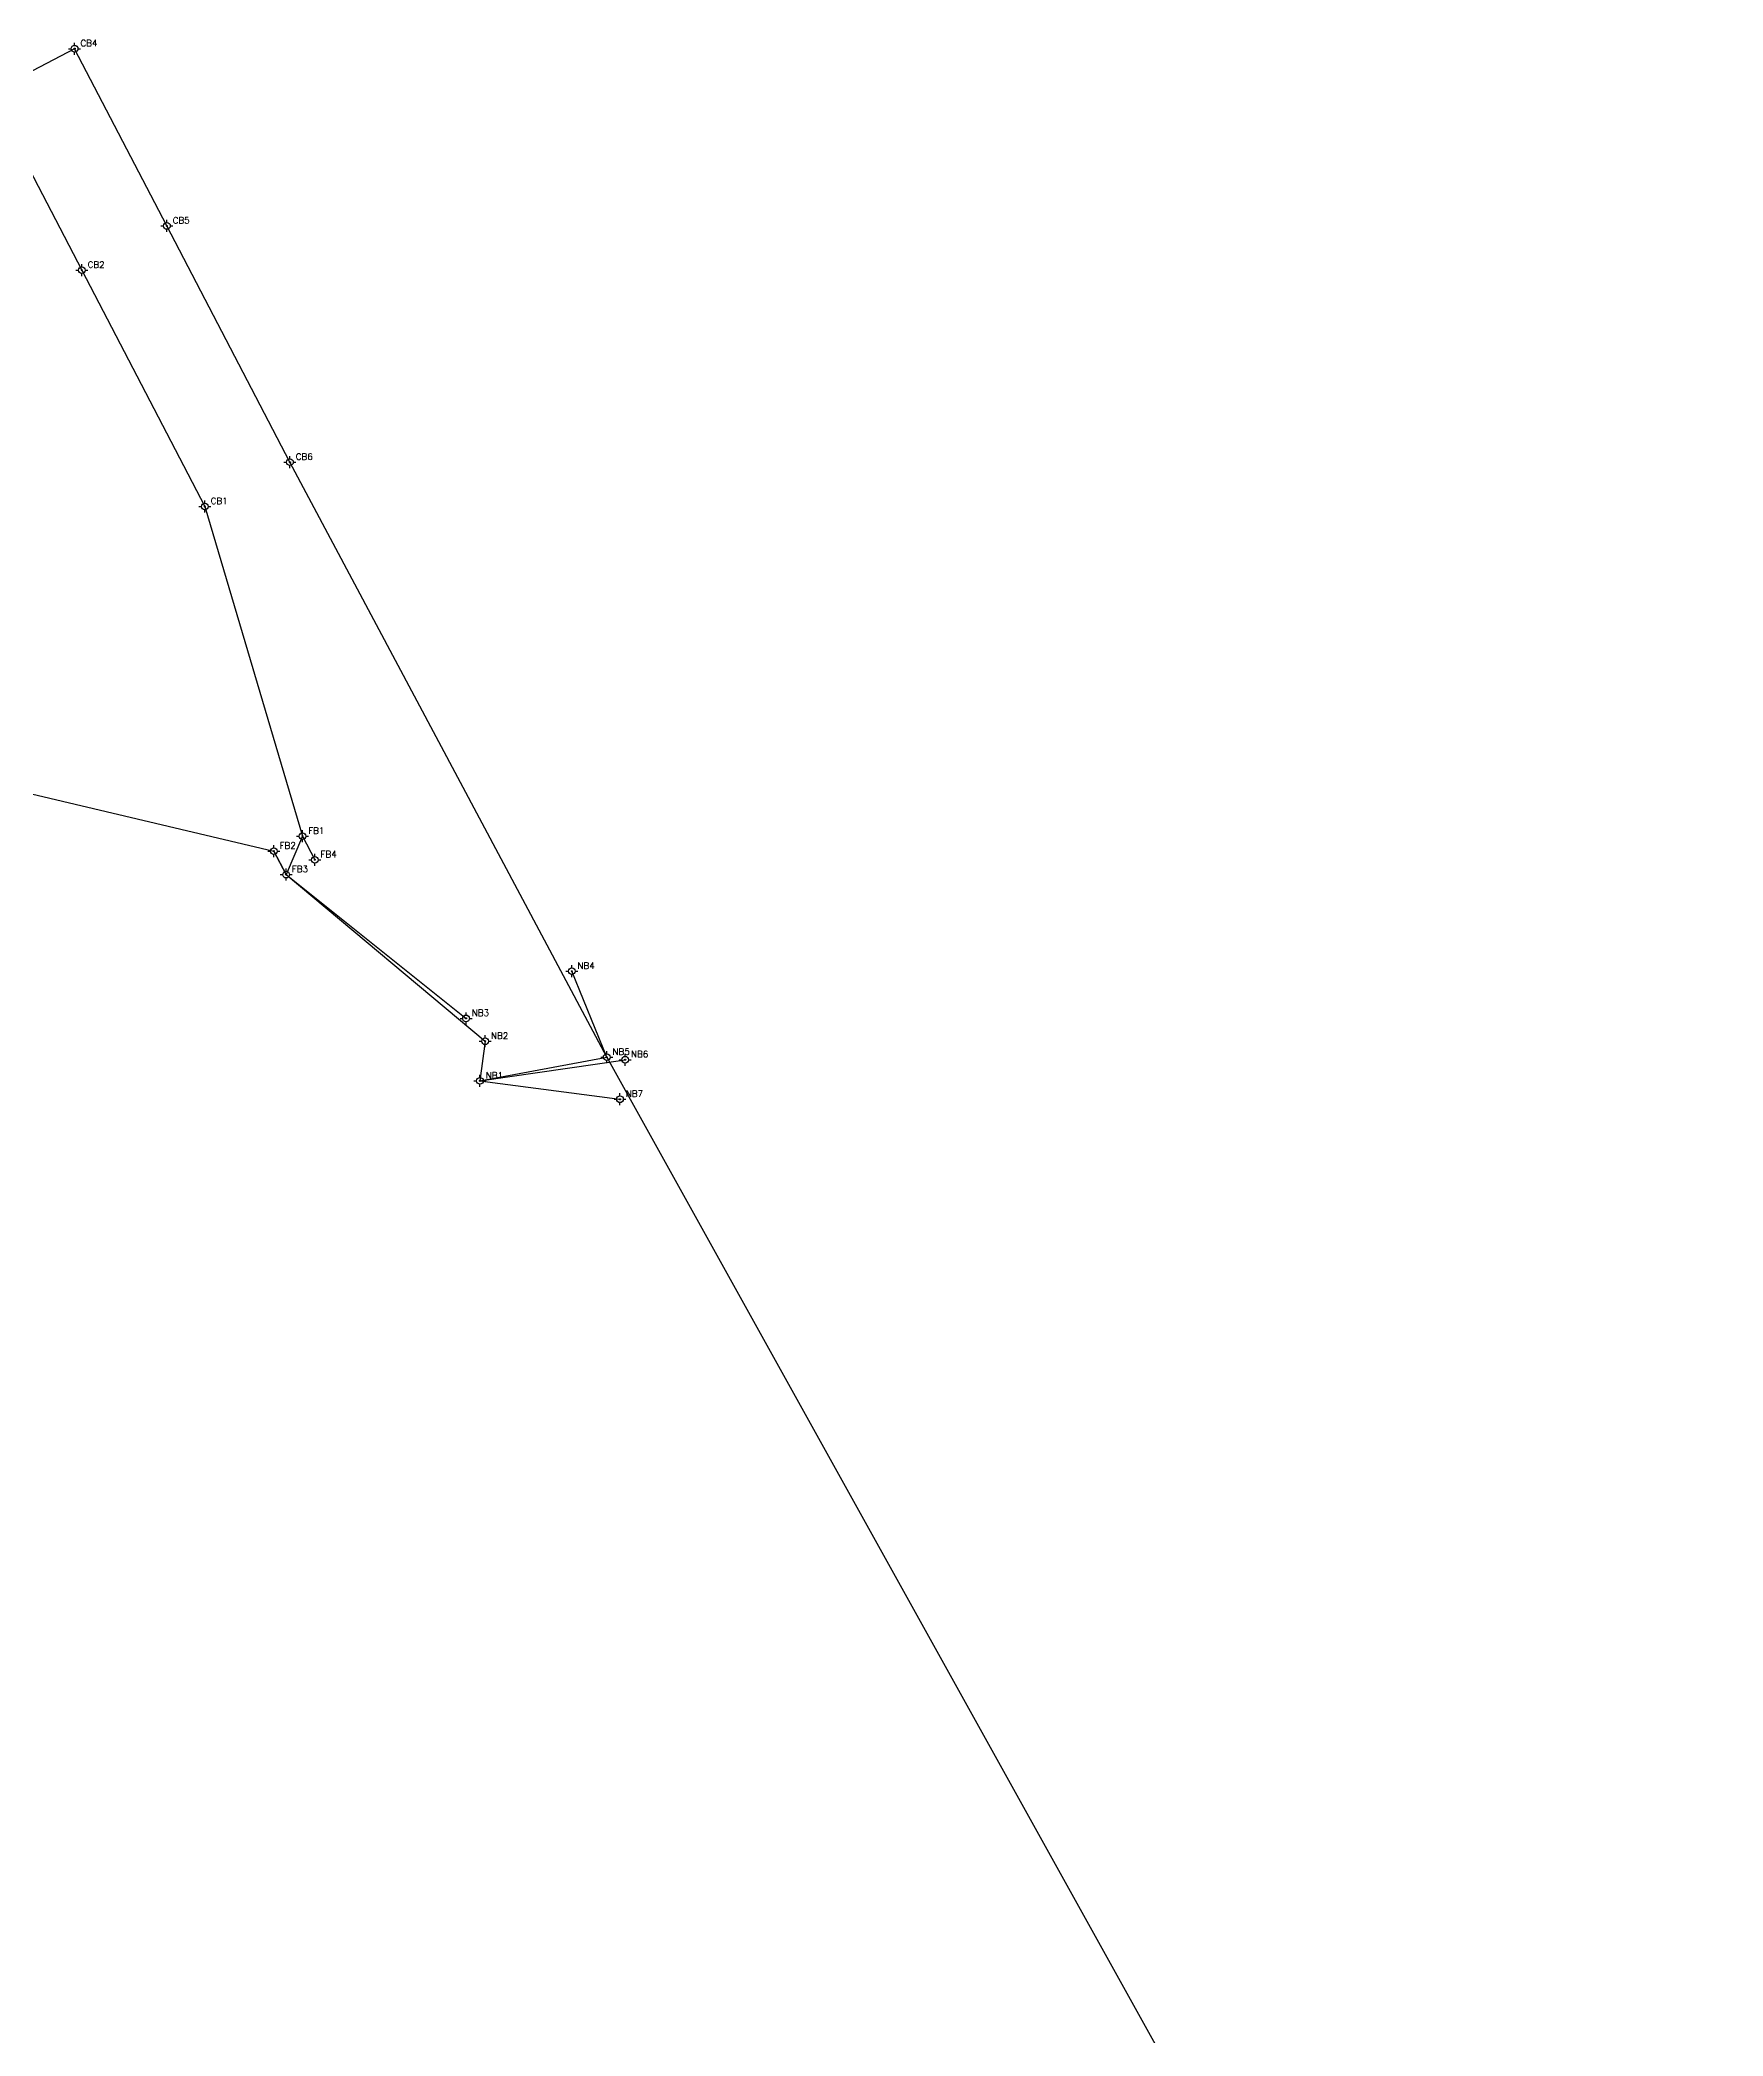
# Model space of a CAD drawing. Header units: millimetres. Extents: x 597474 to 598420, y 1993798 to 1995321.
# Drawn here: x 598099.7 to 598415.5, y 1994569.3 to 1994944 of the extents above; entities that cross this region are included whole.
import ezdxf
from ezdxf.enums import TextEntityAlignment as Align

# ---------------------------------------------------------------- set-up
doc = ezdxf.new("R2010")
doc.units = ezdxf.units.MM
doc.header["$LTSCALE"] = 0.5
doc.header["$PDMODE"] = 3
doc.header["$PDSIZE"] = 0.04
for name, color, linetype in [('91230_導線點', 7, 'Continuous'), ('CPtElev', 1, 'Continuous'), ('CPtName', 5, 'Continuous'), ('Point3D', 7, 'Continuous'), ('水準測線', 4, 'Continuous')]:
    doc.layers.add(name, color=color, linetype=linetype)
doc.styles.add('CPTELEV', font='romand.shx')
doc.styles.add('CPTNAME', font='romand.shx')
doc.styles.add('細明體', font='')
doc.styles.get('細明體').set_extended_font_data('MingLiU')

# ---------------------------------------------------------------- blocks, each defined once
blk = doc.blocks.new('302')
for points in [[(-2.25, 0), (-1.25, 0)], [(0, 1.25), (0, 2.25)], [(1.25, 0), (2.25, 0)], [(0, -2.25), (0, -1.25)]]:
    blk.add_lwpolyline(points)
for radius in [1.25, 0.2]:
    blk.add_circle((0, 0), radius)
at = {"style": '細明體'}
blk.add_attdef('PT_NO', text='', height=1.88, dxfattribs=at).set_placement((0, 3), align=Align.BOTTOM_CENTER)
blk.add_attdef('HEIGHT', text='', height=1.88, dxfattribs=at).set_placement((3, 0), align=Align.MIDDLE_LEFT)
blk.add_attdef('DESCRIPTION', text='', height=1.88, dxfattribs=at).set_placement((0, -3), align=Align.TOP_CENTER)
blk = doc.blocks.new('CPT')
at = {"layer": 'Point3D'}
blk.add_point((0, 0), dxfattribs=at)
at = {"layer": 'CPtElev', "style": 'CPTELEV'}
blk.add_attdef('CPTELEV', (2.17, -3), '', height=2.4, dxfattribs=at)
at = {"layer": 'CPtName', "style": 'CPTNAME'}
blk.add_attdef('CPTNAME', (2.17, 0.89), '', height=2.4, dxfattribs=at)

msp = doc.modelspace()

# ---------------------------------------------------------------- linework, layer by layer
at = {"layer": '水準測線'}
for points in [[(598106.22, 1994942.34), (598090.26, 1994934.02)], [(598123.54, 1994909.07), (598106.22, 1994942.34)], [(598090.26, 1994934.02), (598107.57, 1994900.76)], [(598146.62, 1994864.72), (598123.54, 1994909.07)], [(598107.57, 1994900.76), (598130.66, 1994856.41)], [(598206.05, 1994753.05), (598146.62, 1994864.72)], [(598130.66, 1994856.41), (598148.97, 1994794.54)], [(597970.93, 1994832.59), (598143.59, 1994791.74)], [(598148.97, 1994794.54), (598145.89, 1994787.32)], [(598148.97, 1994794.54), (598151.27, 1994790.12)], [(598145.89, 1994787.32), (598143.59, 1994791.74)], [(598143.59, 1994791.74), (598145.89, 1994787.32)], [(598145.89, 1994787.32), (598179.65, 1994760.35)], [(598145.89, 1994787.32), (598183.25, 1994756.05)], [(598206.05, 1994753.05), (598199.49, 1994769.2)], [(598183.25, 1994756.05), (598182.27, 1994748.62)], [(598182.27, 1994748.62), (598206.05, 1994753.05)], [(598182.27, 1994748.62), (598209.52, 1994752.59)], [(598206.05, 1994753.05), (598415.49, 1994375.98)], [(598182.27, 1994748.62), (598208.54, 1994745.16)]]:
    msp.add_lwpolyline(points, dxfattribs=at)

# ---------------------------------------------------------------- block references
at = {"layer": '91230_導線點', "xscale": 0.5, "yscale": 0.5, "zscale": 0.5}
for p in [(598106.22, 1994942.34, -999), (598123.54, 1994909.07, -999), (598107.57, 1994900.76, -999), (598146.62, 1994864.72, -999), (598130.66, 1994856.41, -999), (598148.97, 1994794.54, -999), (598143.59, 1994791.74, -999), (598151.27, 1994790.12, -999), (598145.89, 1994787.32, -999), (598199.49, 1994769.2, -999), (598179.65, 1994760.35, -999), (598183.25, 1994756.05, -999), (598206.05, 1994753.05, -999), (598209.52, 1994752.59, -999), (598182.27, 1994748.62, -999), (598208.54, 1994745.16, -999)]:
    msp.add_blockref('302', p, dxfattribs=at)
at = {"layer": '91230_導線點'}
ref = msp.add_blockref('CPT', (598106.22, 1994942.34, -999), dxfattribs=dict(at, xscale=0.5, yscale=0.5, zscale=0.5))
ref.add_attrib('CPTNAME', 'CB4', (598107.31, 1994942.78, -999), dxfattribs={"layer": 'CPtName', "height": 1.2, "style": 'CPTNAME'})
ref = msp.add_blockref('CPT', (598123.54, 1994909.07, -999), dxfattribs=dict(at, xscale=0.5, yscale=0.5, zscale=0.5))
ref.add_attrib('CPTNAME', 'CB5', (598124.62, 1994909.52, -999), dxfattribs={"layer": 'CPtName', "height": 1.2, "style": 'CPTNAME'})
ref = msp.add_blockref('CPT', (598107.57, 1994900.76, -999), dxfattribs=dict(at, xscale=0.5, yscale=0.5, zscale=0.5))
ref.add_attrib('CPTNAME', 'CB2', (598108.66, 1994901.21, -999), dxfattribs={"layer": 'CPtName', "height": 1.2, "style": 'CPTNAME'})
ref = msp.add_blockref('CPT', (598146.62, 1994864.72, -999), dxfattribs=dict(at, xscale=0.5, yscale=0.5, zscale=0.5))
ref.add_attrib('CPTNAME', 'CB6', (598147.71, 1994865.17, -999), dxfattribs={"layer": 'CPtName', "height": 1.2, "style": 'CPTNAME'})
ref = msp.add_blockref('CPT', (598130.66, 1994856.41, -999), dxfattribs=dict(at, xscale=0.5, yscale=0.5, zscale=0.5))
ref.add_attrib('CPTNAME', 'CB1', (598131.74, 1994856.86, -999), dxfattribs={"layer": 'CPtName', "height": 1.2, "style": 'CPTNAME'})
ref = msp.add_blockref('CPT', (598148.97, 1994794.54, -999), dxfattribs=dict(at, xscale=0.5, yscale=0.5, zscale=0.5))
ref.add_attrib('CPTNAME', 'FB1', (598150.05, 1994794.99, -999), dxfattribs={"layer": 'CPtName', "height": 1.2, "style": 'CPTNAME'})
ref = msp.add_blockref('CPT', (598143.59, 1994791.74, -999), dxfattribs=dict(at, xscale=0.5, yscale=0.5, zscale=0.5))
ref.add_attrib('CPTNAME', 'FB2', (598144.68, 1994792.19, -999), dxfattribs={"layer": 'CPtName', "height": 1.2, "style": 'CPTNAME'})
ref = msp.add_blockref('CPT', (598151.27, 1994790.12, -999), dxfattribs=dict(at, xscale=0.5, yscale=0.5, zscale=0.5))
ref.add_attrib('CPTNAME', 'FB4', (598152.36, 1994790.56, -999), dxfattribs={"layer": 'CPtName', "height": 1.2, "style": 'CPTNAME'})
ref = msp.add_blockref('CPT', (598145.89, 1994787.32, -999), dxfattribs=dict(at, xscale=0.5, yscale=0.5, zscale=0.5))
ref.add_attrib('CPTNAME', 'FB3', (598146.98, 1994787.77, -999), dxfattribs={"layer": 'CPtName', "height": 1.2, "style": 'CPTNAME'})
ref = msp.add_blockref('CPT', (598199.49, 1994769.2, -999), dxfattribs=dict(at, xscale=0.5, yscale=0.5, zscale=0.5))
ref.add_attrib('CPTNAME', 'NB4', (598200.57, 1994769.65, -999), dxfattribs={"layer": 'CPtName', "height": 1.2, "style": 'CPTNAME'})
ref = msp.add_blockref('CPT', (598179.65, 1994760.35, -999), dxfattribs=dict(at, xscale=0.5, yscale=0.5, zscale=0.5))
ref.add_attrib('CPTNAME', 'NB3', (598180.74, 1994760.79, -999), dxfattribs={"layer": 'CPtName', "height": 1.2, "style": 'CPTNAME'})
ref = msp.add_blockref('CPT', (598183.25, 1994756.05, -999), dxfattribs=dict(at, xscale=0.5, yscale=0.5, zscale=0.5))
ref.add_attrib('CPTNAME', 'NB2', (598184.34, 1994756.5, -999), dxfattribs={"layer": 'CPtName', "height": 1.2, "style": 'CPTNAME'})
ref = msp.add_blockref('CPT', (598206.05, 1994753.05, -999), dxfattribs=dict(at, xscale=0.5, yscale=0.5, zscale=0.5))
ref.add_attrib('CPTNAME', 'NB5', (598207.14, 1994753.49, -999), dxfattribs={"layer": 'CPtName', "height": 1.2, "style": 'CPTNAME'})
ref = msp.add_blockref('CPT', (598209.52, 1994752.59, -999), dxfattribs=dict(at, xscale=0.5, yscale=0.5, zscale=0.5))
ref.add_attrib('CPTNAME', 'NB6', (598210.61, 1994753.04, -999), dxfattribs={"layer": 'CPtName', "height": 1.2, "style": 'CPTNAME'})
ref = msp.add_blockref('CPT', (598182.27, 1994748.62, -999), dxfattribs=dict(at, xscale=0.5, yscale=0.5, zscale=0.5))
ref.add_attrib('CPTNAME', 'NB1', (598183.36, 1994749.06, -999), dxfattribs={"layer": 'CPtName', "height": 1.2, "style": 'CPTNAME'})
ref = msp.add_blockref('CPT', (598208.54, 1994745.16, -999), dxfattribs=dict(at, xscale=0.5, yscale=0.5, zscale=0.5))
ref.add_attrib('CPTNAME', 'NB7', (598209.63, 1994745.6, -999), dxfattribs={"layer": 'CPtName', "height": 1.2, "style": 'CPTNAME'})

doc.saveas('drawing.dxf')
